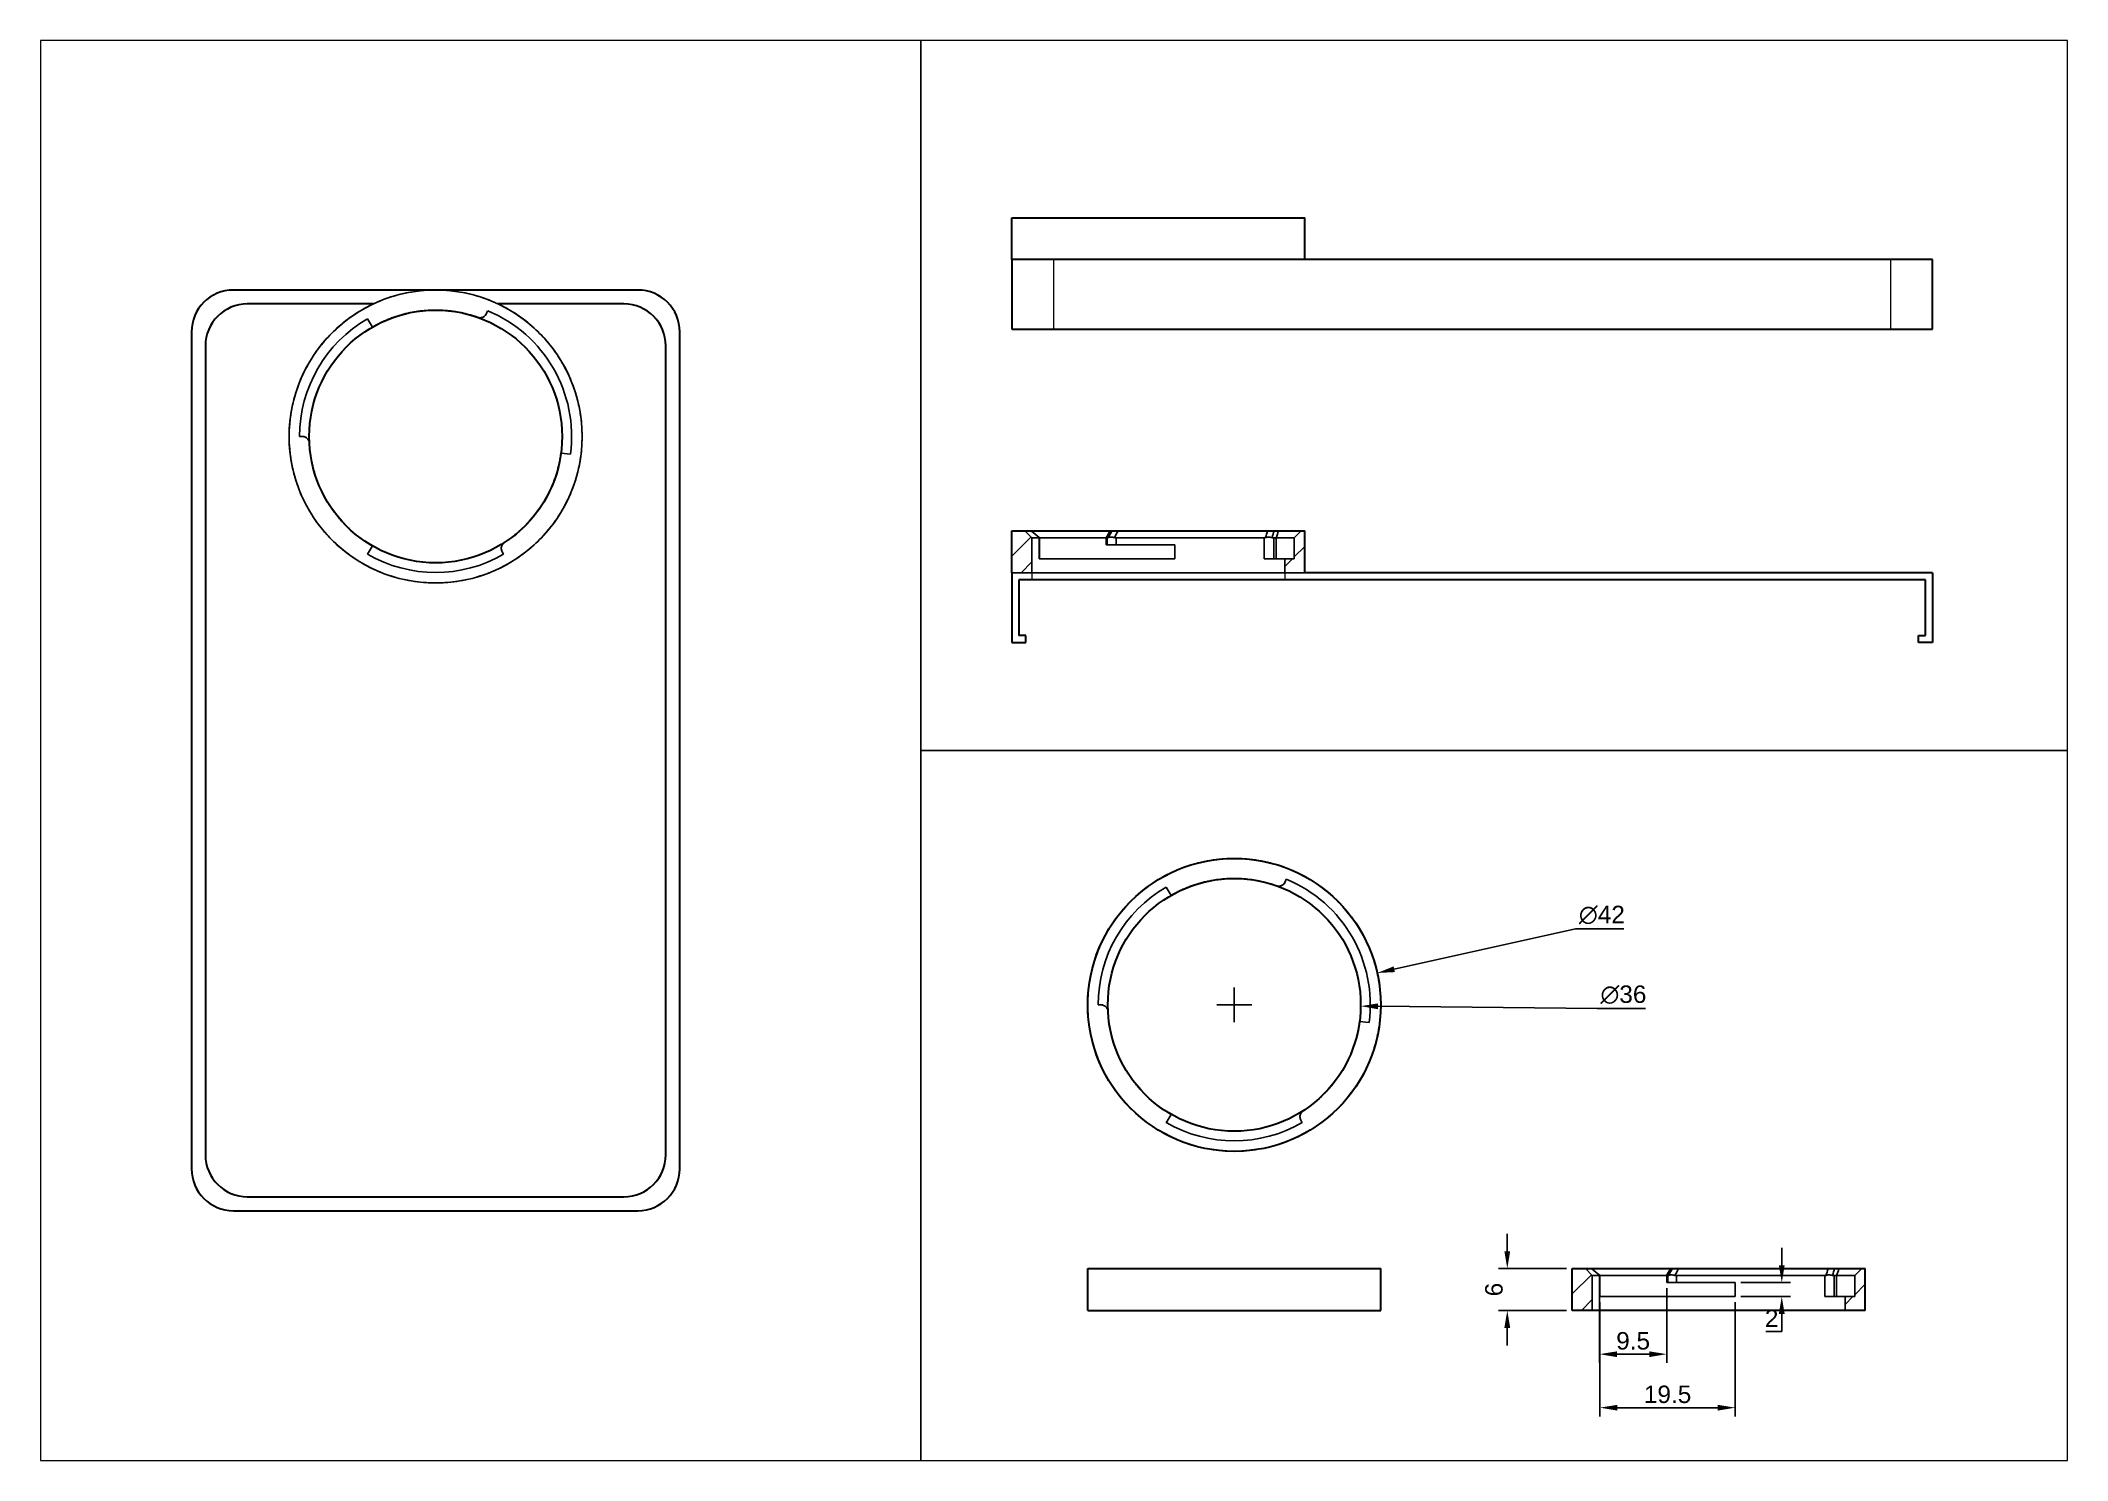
# Paper-space layout 'T&L Phone Attachment' of a CAD drawing. Header units: millimetres. Extents: x 0 to 291, y 0 to 204.
# The model-space entities are those that its viewports show. They can reach past a viewport. Long polylines and large blocks are cut down to what shows.
import ezdxf

# ---------------------------------------------------------------- set-up
doc = ezdxf.new("R2010")
doc.units = ezdxf.units.MM
doc.linetypes.add('CENTER2', pattern=[25, 16, -3, 3, -3])
doc.layers.add('02___PRT_ALL_AXES', color=7, linetype='Continuous')
doc.layers.add('axis lines', color=7, linetype='CENTER2', lineweight=0)
doc.layers.add('Outlines', color=7, linetype='Continuous', lineweight=30)
doc.styles.get("Standard").update_dxf_attribs({"font": 'arial.ttf'})
doc.dimstyles.new('ISO-25', dxfattribs={"dimscale": 0, "dimtxt": 2.5, "dimasz": 2.5, "dimexe": 1.254, "dimexo": 0.8, "dimtad": 1, "dimtoh": 1, "dimdec": 1, "dimrnd": 0.5, "dimdsep": 46, "dimtxsty": 'Standard', "dimcen": 2.5, "dimadec": 0, "dimazin": 0, "dimtfac": 1, "dimtdec": 1, "dimtofl": 0, "dimtmove": 0, "dimatfit": 3, "dimfxl": 1, "dimarcsym": 0})

# ---------------------------------------------------------------- blocks, each defined once
blk = doc.blocks.new('*D296')
at = {"color": 0, "lineweight": -2, "transparency": 16777216}
for p, q in [((2315.59, 1585.79), (2315.59, 1569.4)), ((2334.98, 1585.79), (2334.98, 1569.4)), ((2318.09, 1570.66), (2332.48, 1570.66))]:
    blk.add_line(p, q, dxfattribs=at)
at = {"color": 0, "transparency": 16777216}
for points in [[(2318.09, 1571.07), (2318.09, 1570.24), (2315.59, 1570.66)], [(2332.48, 1571.07), (2332.48, 1570.24), (2334.98, 1570.66)]]:
    blk.add_solid(points, dxfattribs=at)
at = {"layer": 'Defpoints', "color": 0, "transparency": 16777216}
for p in [(2315.59, 1586.59), (2334.98, 1586.59), (2334.98, 1570.66)]:
    blk.add_point(p, dxfattribs=at)
at = {"color": 0, "transparency": 16777216, "insert": (2325.28, 1572.56), "char_height": 2.5, "attachment_point": 5}
blk.add_mtext('19.5', dxfattribs=at)
blk = doc.blocks.new('*D297')
at = {"color": 0, "lineweight": -2, "transparency": 16777216}
for p, q in [((2302.3, 1593.09), (2302.3, 1595.59)), ((2310.81, 1590.59), (2301.04, 1590.59)), ((2310.81, 1584.59), (2301.04, 1584.59)), ((2302.3, 1582.09), (2302.3, 1579.59))]:
    blk.add_line(p, q, dxfattribs=at)
at = {"color": 0, "transparency": 16777216}
for points in [[(2301.88, 1593.09), (2302.72, 1593.09), (2302.3, 1590.59)], [(2301.88, 1582.09), (2302.72, 1582.09), (2302.3, 1584.59)]]:
    blk.add_solid(points, dxfattribs=at)
at = {"layer": 'Defpoints', "color": 0, "transparency": 16777216}
for p in [(2311.61, 1590.59), (2302.3, 1584.59), (2311.61, 1584.59)]:
    blk.add_point(p, dxfattribs=at)
at = {"color": 0, "transparency": 16777216, "insert": (2300.4, 1587.59), "char_height": 2.5, "attachment_point": 5, "rotation": 90}
blk.add_mtext('6', dxfattribs=at)
blk = doc.blocks.new('*D299')
at = {"color": 0, "lineweight": -2, "transparency": 16777216}
for p, q in [((2263.16, 1625.91), (2263.16, 1630.91)), ((2260.66, 1628.41), (2265.66, 1628.41)), ((2315.17, 1627.89), (2283.79, 1628.2)), ((2322.1, 1627.89), (2315.17, 1627.89))]:
    blk.add_line(p, q, dxfattribs=at)
at = {"color": 0, "transparency": 16777216}
blk.add_solid([(2283.79, 1628.62), (2283.78, 1627.78), (2281.29, 1628.23)], dxfattribs=at)
at = {"layer": 'Defpoints', "color": 0, "transparency": 16777216}
for p in [(2245.04, 1628.59), (2281.29, 1628.23)]:
    blk.add_point(p, dxfattribs=at)
at = {"color": 0, "transparency": 16777216, "insert": (2318.95, 1629.86), "char_height": 2.5, "attachment_point": 5}
blk.add_mtext('∅36', dxfattribs=at)
blk = doc.blocks.new('*D300')
at = {"color": 0, "lineweight": -2, "transparency": 16777216}
for p, q in [((2312.1, 1639.32), (2286.1, 1633.52)), ((2319, 1639.32), (2312.1, 1639.32)), ((2263.16, 1625.91), (2263.16, 1630.91)), ((2260.66, 1628.41), (2265.66, 1628.41))]:
    blk.add_line(p, q, dxfattribs=at)
at = {"color": 0, "transparency": 16777216}
blk.add_solid([(2286.01, 1633.93), (2286.19, 1633.11), (2283.66, 1632.98)], dxfattribs=at)
at = {"layer": 'Defpoints', "color": 0, "transparency": 16777216}
for p in [(2283.66, 1632.98), (2242.67, 1623.84)]:
    blk.add_point(p, dxfattribs=at)
at = {"color": 0, "transparency": 16777216, "insert": (2315.86, 1641.29), "char_height": 2.5, "attachment_point": 5}
blk.add_mtext('∅42', dxfattribs=at)
blk = doc.blocks.new('*D301')
at = {"color": 0, "lineweight": -2, "transparency": 16777216}
for p, q in [((2341.65, 1591.09), (2341.65, 1593.59)), ((2335.78, 1588.59), (2342.9, 1588.59)), ((2335.78, 1586.59), (2342.9, 1586.59)), ((2341.65, 1584.09), (2341.65, 1581.59)), ((2341.65, 1581.59), (2339.37, 1581.59))]:
    blk.add_line(p, q, dxfattribs=at)
at = {"color": 0, "transparency": 16777216}
for points in [[(2341.23, 1591.09), (2342.07, 1591.09), (2341.65, 1588.59)], [(2341.23, 1584.09), (2342.07, 1584.09), (2341.65, 1586.59)]]:
    blk.add_solid(points, dxfattribs=at)
at = {"layer": 'Defpoints', "color": 0, "transparency": 16777216}
for p in [(2334.98, 1588.59), (2334.98, 1586.59), (2341.65, 1586.59)]:
    blk.add_point(p, dxfattribs=at)
at = {"color": 0, "transparency": 16777216, "insert": (2340.2, 1583.47), "char_height": 2.5, "attachment_point": 5}
blk.add_mtext('2', dxfattribs=at)
blk = doc.blocks.new('*D302')
at = {"color": 0, "lineweight": -2, "transparency": 16777216}
for p, q in [((2315.53, 1588.79), (2315.53, 1577.07)), ((2325.15, 1587.79), (2325.15, 1577.07)), ((2322.65, 1578.33), (2318.03, 1578.33))]:
    blk.add_line(p, q, dxfattribs=at)
at = {"color": 0, "transparency": 16777216}
for points in [[(2318.03, 1578.74), (2318.03, 1577.91), (2315.53, 1578.33)], [(2322.65, 1578.74), (2322.65, 1577.91), (2325.15, 1578.33)]]:
    blk.add_solid(points, dxfattribs=at)
at = {"layer": 'Defpoints', "color": 0, "transparency": 16777216}
for p in [(2315.53, 1589.59), (2325.15, 1588.59), (2315.53, 1578.33)]:
    blk.add_point(p, dxfattribs=at)
at = {"color": 0, "transparency": 16777216, "insert": (2320.34, 1580.23), "char_height": 2.5, "attachment_point": 5}
blk.add_mtext('9.5', dxfattribs=at)

msp = doc.modelspace()

# ---------------------------------------------------------------- hatches: boundary and pattern name
at = {"linetype": 'Continuous'}
h = msp.add_hatch(dxfattribs=at)
h.set_pattern_fill('C', color=2, scale=2.610856, angle=45, style=0, pattern_type=0)
h.set_pattern_definition([(45, (2201.8391, 1373.8041), (-1.846154, 1.846154), [])])
edge = h.paths.add_edge_path()
edge.add_line((2353.61, 1584.59), (2350.74, 1584.59))
edge.add_line((2350.74, 1584.59), (2350.74, 1586.59))
edge.add_line((2352.11, 1586.59), (2350.74, 1586.59))
edge.add_line((2352.11, 1586.59), (2352.11, 1589.59))
edge.add_line((2352.11, 1589.59), (2353.11, 1590.59))
edge.add_line((2353.61, 1590.59), (2353.11, 1590.59))
edge.add_line((2353.61, 1584.59), (2353.61, 1590.59))
edge = h.paths.add_edge_path()
edge.add_line((2314.49, 1584.59), (2311.61, 1584.59))
edge.add_line((2311.61, 1584.59), (2311.61, 1590.59))
edge.add_line((2313.49, 1590.59), (2311.61, 1590.59))
edge.add_line((2314.49, 1589.59), (2313.49, 1590.59))
edge.add_line((2314.49, 1584.59), (2314.49, 1589.59))
h = msp.add_hatch(dxfattribs=at)
h.set_pattern_fill('C', color=2, scale=2.610856, angle=45, style=0, pattern_type=0)
h.set_pattern_definition([(45, (3048.5572, 1334.614), (-1.846154, 1.846154), [])])
edge = h.paths.add_edge_path()
edge.add_line((3200.33, 1545.4), (3197.46, 1545.4))
edge.add_line((3197.46, 1545.4), (3197.46, 1547.4))
edge.add_line((3198.83, 1547.4), (3197.46, 1547.4))
edge.add_line((3198.83, 1547.4), (3198.83, 1550.4))
edge.add_line((3198.83, 1550.4), (3199.83, 1551.4))
edge.add_line((3200.33, 1551.4), (3199.83, 1551.4))
edge.add_line((3200.33, 1545.4), (3200.33, 1551.4))
edge = h.paths.add_edge_path()
edge.add_line((3161.21, 1545.4), (3158.33, 1545.4))
edge.add_line((3158.33, 1545.4), (3158.33, 1551.4))
edge.add_line((3160.21, 1551.4), (3158.33, 1551.4))
edge.add_line((3161.21, 1550.4), (3160.21, 1551.4))
edge.add_line((3161.21, 1545.4), (3161.21, 1550.4))

# ---------------------------------------------------------------- linework, layer by layer
at = {"color": 7, "linetype": 'Continuous'}
for p, q in [((2254.1, 1644.11), (2253.41, 1645.3)), ((2254.1, 1644.11), (2253.41, 1645.3)), ((2270.62, 1646.42), (2270.47, 1646.05)), ((2270.62, 1646.42), (2270.47, 1646.05)), ((2243.66, 1628.41), (2244.06, 1628.41)), ((2243.66, 1628.41), (2244.06, 1628.41)), ((2281.13, 1626.04), (2282.5, 1625.86)), ((2281.13, 1626.04), (2282.5, 1625.86)), ((2254.1, 1612.71), (2253.41, 1611.52)), ((2254.1, 1612.71), (2253.41, 1611.52)), ((2272.91, 1611.52), (2272.71, 1611.87)), ((2272.91, 1611.52), (2272.71, 1611.87)), ((2311.61, 1584.59), (2311.61, 1590.59)), ((2313.49, 1590.59), (2311.61, 1590.59)), ((2314.49, 1589.59), (2313.49, 1590.59)), ((2314.49, 1589.59), (2313.49, 1590.59)), ((2314.4, 1590.57), (2314.38, 1590.59)), ((2314.49, 1584.59), (2314.49, 1589.59)), ((2314.49, 1584.59), (2314.49, 1589.59)), ((2314.49, 1589.59), (2315.53, 1589.59)), ((2315.53, 1586.59), (2315.53, 1589.59)), ((2315.57, 1589.63), (2315.55, 1589.65)), ((2315.58, 1589.63), (2315.57, 1589.63)), ((2315.59, 1586.59), (2315.59, 1589.63)), ((2315.59, 1589.59), (2325.3, 1589.59)), ((2325.15, 1589.59), (2325.15, 1588.59)), ((2325.3, 1589.59), (2325.3, 1588.59)), ((2326.56, 1589.59), (2326.56, 1588.59)), ((2347.81, 1589.59), (2326.56, 1589.59)), ((2347.81, 1586.59), (2347.81, 1589.59)), ((2349.15, 1589.59), (2352.11, 1589.59)), ((2349.15, 1586.59), (2349.15, 1589.59)), ((2349.5, 1589.59), (2349.5, 1586.59)), ((2352.11, 1589.59), (2353.11, 1590.59)), ((2352.11, 1589.59), (2353.11, 1590.59)), ((2352.11, 1586.59), (2352.11, 1589.59)), ((2352.11, 1586.59), (2352.11, 1589.59)), ((2353.61, 1590.59), (2353.11, 1590.59)), ((2353.61, 1584.59), (2353.61, 1590.59)), ((2334.98, 1586.59), (2315.53, 1586.59)), ((2334.98, 1588.59), (2325.15, 1588.59)), ((2334.98, 1586.59), (2334.98, 1588.59)), ((2347.81, 1586.59), (2352.11, 1586.59)), ((2350.74, 1584.59), (2350.74, 1586.59)), ((2352.11, 1586.59), (2350.74, 1586.59)), ((2350.74, 1584.59), (2350.74, 1586.59)), ((2314.49, 1584.59), (2311.61, 1584.59)), ((2353.61, 1584.59), (2350.74, 1584.59)), ((3058.22, 1554.76), (3057.53, 1555.95)), ((3058.22, 1554.76), (3057.53, 1555.95)), ((3074.74, 1557.08), (3074.59, 1556.71)), ((3074.74, 1557.08), (3074.59, 1556.71)), ((3158.33, 1545.4), (3158.33, 1551.4)), ((3160.21, 1551.4), (3158.33, 1551.4)), ((3161.21, 1550.4), (3160.21, 1551.4)), ((3161.21, 1550.4), (3160.21, 1551.4)), ((3161.12, 1551.38), (3161.1, 1551.4)), ((3161.21, 1545.4), (3161.21, 1550.4)), ((3161.21, 1545.4), (3161.21, 1550.4)), ((3161.21, 1550.4), (3162.25, 1550.4)), ((3162.25, 1547.4), (3162.25, 1550.4)), ((3162.29, 1550.44), (3162.27, 1550.46)), ((3162.3, 1550.44), (3162.29, 1550.44)), ((3162.3, 1547.4), (3162.3, 1550.44)), ((3162.3, 1550.4), (3172.02, 1550.4)), ((3171.87, 1550.4), (3171.87, 1549.4)), ((3181.7, 1549.4), (3171.87, 1549.4)), ((3172.02, 1550.4), (3172.02, 1549.4)), ((3173.28, 1550.4), (3173.28, 1549.4)), ((3194.53, 1550.4), (3173.28, 1550.4)), ((3181.7, 1547.4), (3181.7, 1549.4)), ((3194.53, 1547.4), (3194.53, 1550.4)), ((3195.87, 1550.4), (3198.83, 1550.4)), ((3195.87, 1547.4), (3195.87, 1550.4)), ((3196.22, 1550.4), (3196.22, 1547.4)), ((3198.83, 1550.4), (3199.83, 1551.4)), ((3198.83, 1550.4), (3199.83, 1551.4)), ((3198.83, 1547.4), (3198.83, 1550.4)), ((3198.83, 1547.4), (3198.83, 1550.4)), ((3200.33, 1551.4), (3199.83, 1551.4)), ((3200.33, 1545.4), (3200.33, 1551.4)), ((3181.7, 1547.4), (3162.25, 1547.4)), ((3194.53, 1547.4), (3198.83, 1547.4)), ((3197.46, 1545.4), (3197.46, 1547.4)), ((3198.83, 1547.4), (3197.46, 1547.4)), ((3197.46, 1545.4), (3197.46, 1547.4)), ((3161.21, 1545.4), (3158.33, 1545.4)), ((3047.78, 1539.07), (3048.18, 1539.07)), ((3047.78, 1539.07), (3048.18, 1539.07)), ((3085.25, 1536.7), (3086.61, 1536.52)), ((3085.25, 1536.7), (3086.61, 1536.52)), ((3058.22, 1523.37), (3057.53, 1522.18)), ((3058.22, 1523.37), (3057.53, 1522.18)), ((3077.03, 1522.18), (3076.83, 1522.53)), ((3077.03, 1522.18), (3076.83, 1522.53))]:
    msp.add_line(p, q, dxfattribs=at)
msp.add_line((3161.21, 1545.4), (3200.33, 1545.4))
msp.add_circle((3067.28, 1539.07), 21, dxfattribs=at)
for centre, radius, start, end in [((2263.16, 1628.41), 19.5, 120, 180), ((2263.16, 1628.41), 19.5, 120, 180), ((2263.16, 1628.41), 19.5, 352.5, 67.5), ((2263.16, 1628.41), 19.5, 352.5, 67.5), ((2263.16, 1628.41), 19.5, 240, 300), ((2263.16, 1628.41), 19.5, 240, 300), ((2378.77, 1669.14), 101.57, 230.6762, 231.5075), ((2395.93, 1551.28), 80.49, 150.7593, 151.572), ((2400.14, 1548.09), 85.48, 150.1798, 150.9252), ((2389.26, 1556.76), 70.99, 151.5403, 152.4265), ((2320.43, 1599.31), 29.2, 340.6236, 342.6282), ((2321.56, 1598.73), 28.83, 341.6042, 343.6207), ((2322.78, 1599.37), 28.45, 339.9061, 342.0362), ((3067.28, 1539.07), 19.5, 120, 180), ((3067.28, 1539.07), 19.5, 120, 180), ((3067.28, 1539.07), 19.5, 352.5, 67.5), ((3067.28, 1539.07), 19.5, 352.5, 67.5), ((3225.48, 1629.95), 101.57, 230.6762, 231.5075), ((3242.65, 1512.09), 80.49, 150.7593, 151.572), ((3246.85, 1508.9), 85.48, 150.1798, 150.9252), ((3235.98, 1517.57), 70.99, 151.5403, 152.4265), ((3167.15, 1560.12), 29.2, 340.6236, 342.6282), ((3168.28, 1559.54), 28.83, 341.6042, 343.6207), ((3169.5, 1560.18), 28.45, 339.9061, 342.0362), ((3067.28, 1539.07), 19.5, 240, 300), ((3067.28, 1539.07), 19.5, 240, 300)]:
    msp.add_arc(centre, radius, start, end, dxfattribs=at)
for points, weights in [([(2284.16, 1628.41), (2284.16, 1670.41), (2242.16, 1670.41), (2242.16, 1628.41)], [1, 0.3333333333, 0.3333333333, 1]), ([(2269.21, 1645.49), (2264.13, 1647.29), (2258.77, 1646.8), (2254.1, 1644.11)], [1, 0.9387553556, 0.9387553556, 1]), ([(2242.16, 1628.41), (2242.16, 1586.41), (2284.16, 1586.41), (2284.16, 1628.41)], [1, 0.3333333333, 0.3333333333, 1]), ([(2245.06, 1627.46), (2245.39, 1621.2), (2248.67, 1615.85), (2254.1, 1612.71)], [1, 0.9192037036, 0.9192037036, 1]), ([(2273.03, 1613.21), (2277.55, 1616.14), (2280.43, 1620.7), (2281.13, 1626.04)], [1, 0.9387553556, 0.9387553556, 1]), ([(3088.28, 1539.07), (3088.28, 1581.07), (3046.28, 1581.07), (3046.28, 1539.07)], [1, 0.3333333333, 0.3333333333, 1]), ([(3073.33, 1556.15), (3068.25, 1557.95), (3062.88, 1557.46), (3058.22, 1554.76)], [1, 0.9387553556, 0.9387553556, 1]), ([(3046.28, 1539.07), (3046.28, 1497.07), (3088.28, 1497.07), (3088.28, 1539.07)], [1, 0.3333333333, 0.3333333333, 1]), ([(3049.18, 1538.12), (3049.51, 1531.85), (3052.78, 1526.51), (3058.22, 1523.37)], [1, 0.9192037036, 0.9192037036, 1]), ([(3077.15, 1523.87), (3081.67, 1526.8), (3084.55, 1531.36), (3085.25, 1536.7)], [1, 0.9387553556, 0.9387553556, 1])]:
    msp.add_rational_spline(points, weights, degree=3, dxfattribs=at)
for points in [[(2269.21, 1645.49), (2269.29, 1645.47), (2269.46, 1645.43), (2269.71, 1645.44), (2269.96, 1645.51), (2270.18, 1645.64), (2270.35, 1645.83), (2270.44, 1645.97), (2270.47, 1646.05)], [(2245.06, 1627.46), (2245.06, 1627.55), (2245.03, 1627.71), (2244.92, 1627.94), (2244.76, 1628.14), (2244.55, 1628.29), (2244.32, 1628.39), (2244.15, 1628.41), (2244.06, 1628.41)], [(2273.03, 1613.21), (2272.96, 1613.16), (2272.83, 1613.05), (2272.68, 1612.84), (2272.59, 1612.6), (2272.57, 1612.35), (2272.6, 1612.1), (2272.67, 1611.94), (2272.71, 1611.87)], [(3073.33, 1556.15), (3073.41, 1556.12), (3073.58, 1556.09), (3073.83, 1556.1), (3074.08, 1556.17), (3074.29, 1556.3), (3074.47, 1556.49), (3074.55, 1556.63), (3074.59, 1556.71)], [(3049.18, 1538.12), (3049.17, 1538.21), (3049.14, 1538.37), (3049.04, 1538.6), (3048.88, 1538.8), (3048.67, 1538.95), (3048.43, 1539.05), (3048.27, 1539.07), (3048.18, 1539.07)], [(3077.15, 1523.87), (3077.08, 1523.82), (3076.95, 1523.71), (3076.8, 1523.5), (3076.71, 1523.26), (3076.68, 1523.01), (3076.72, 1522.76), (3076.79, 1522.6), (3076.83, 1522.53)]]:
    msp.add_open_spline(points, degree=3, dxfattribs=at)
for points, knots in [([(2269.21, 1645.49), (2269.33, 1645.45), (2269.59, 1645.41), (2269.96, 1645.5), (2270.28, 1645.72), (2270.42, 1645.94), (2270.47, 1646.05)], [0, 0, 0, 0, 0.250007, 0.5, 0.749993, 1, 1, 1, 1]), ([(2245.06, 1627.46), (2245.05, 1627.59), (2244.99, 1627.84), (2244.77, 1628.15), (2244.44, 1628.36), (2244.19, 1628.41), (2244.06, 1628.41)], [0, 0, 0, 0, 0.250007, 0.5, 0.749993, 1, 1, 1, 1]), ([(2273.03, 1613.21), (2272.93, 1613.14), (2272.74, 1612.96), (2272.58, 1612.61), (2272.56, 1612.22), (2272.65, 1611.98), (2272.71, 1611.87)], [0, 0, 0, 0, 0.250007, 0.5, 0.749993, 1, 1, 1, 1]), ([(2315.53, 1589.59), (2315.54, 1589.59), (2315.56, 1589.6), (2315.58, 1589.62), (2315.58, 1589.63)], [0, 0, 0, 0, 0.537544, 1, 1, 1, 1]), ([(2325.3, 1589.59), (2325.32, 1589.59), (2325.37, 1589.6), (2325.41, 1589.62), (2325.43, 1589.63)], [0, 0, 0, 0, 0.437396, 1, 1, 1, 1]), ([(2325.43, 1589.63), (2325.49, 1589.65), (2325.62, 1589.68), (2325.92, 1589.7), (2326.16, 1589.67), (2326.33, 1589.63)], [0, 0, 0, 0, 0.201632, 0.444861, 1, 1, 1, 1]), ([(2326.33, 1589.63), (2326.35, 1589.62), (2326.42, 1589.6), (2326.5, 1589.59), (2326.56, 1589.59)], [0, 0, 0, 0, 0.254854, 1, 1, 1, 1]), ([(2347.81, 1589.59), (2347.83, 1589.59), (2347.88, 1589.6), (2347.93, 1589.61), (2347.97, 1589.63)], [0, 0, 0, 0, 0.220188, 1, 1, 1, 1]), ([(2347.97, 1589.63), (2348.04, 1589.65), (2348.18, 1589.68), (2348.5, 1589.7), (2348.76, 1589.67), (2348.92, 1589.63)], [0, 0, 0, 0, 0.219262, 0.46927, 1, 1, 1, 1]), ([(2348.92, 1589.63), (2348.94, 1589.62), (2349.02, 1589.6), (2349.1, 1589.59), (2349.15, 1589.59)], [0, 0, 0, 0, 0.259916, 1, 1, 1, 1]), ([(3073.33, 1556.15), (3073.45, 1556.11), (3073.7, 1556.07), (3074.08, 1556.16), (3074.4, 1556.38), (3074.54, 1556.6), (3074.59, 1556.71)], [0, 0, 0, 0, 0.250007, 0.5, 0.749993, 1, 1, 1, 1]), ([(3162.25, 1550.4), (3162.26, 1550.4), (3162.28, 1550.41), (3162.3, 1550.43), (3162.3, 1550.44)], [0, 0, 0, 0, 0.537544, 1, 1, 1, 1]), ([(3172.02, 1550.4), (3172.04, 1550.4), (3172.08, 1550.41), (3172.12, 1550.43), (3172.15, 1550.44)], [0, 0, 0, 0, 0.437396, 1, 1, 1, 1]), ([(3172.15, 1550.44), (3172.2, 1550.46), (3172.34, 1550.49), (3172.64, 1550.51), (3172.88, 1550.48), (3173.04, 1550.44)], [0, 0, 0, 0, 0.201632, 0.444861, 1, 1, 1, 1]), ([(3173.04, 1550.44), (3173.06, 1550.43), (3173.14, 1550.41), (3173.22, 1550.4), (3173.28, 1550.4)], [0, 0, 0, 0, 0.254854, 1, 1, 1, 1]), ([(3194.53, 1550.4), (3194.54, 1550.4), (3194.6, 1550.41), (3194.65, 1550.42), (3194.69, 1550.44)], [0, 0, 0, 0, 0.220188, 1, 1, 1, 1]), ([(3194.69, 1550.44), (3194.75, 1550.46), (3194.9, 1550.49), (3195.22, 1550.51), (3195.47, 1550.48), (3195.64, 1550.44)], [0, 0, 0, 0, 0.219262, 0.46927, 1, 1, 1, 1]), ([(3195.64, 1550.44), (3195.66, 1550.43), (3195.74, 1550.41), (3195.81, 1550.4), (3195.87, 1550.4)], [0, 0, 0, 0, 0.259916, 1, 1, 1, 1]), ([(3049.18, 1538.12), (3049.17, 1538.24), (3049.11, 1538.5), (3048.89, 1538.81), (3048.56, 1539.02), (3048.31, 1539.07), (3048.18, 1539.07)], [0, 0, 0, 0, 0.250007, 0.5, 0.749993, 1, 1, 1, 1]), ([(3077.15, 1523.87), (3077.04, 1523.8), (3076.86, 1523.62), (3076.7, 1523.27), (3076.68, 1522.88), (3076.77, 1522.64), (3076.83, 1522.53)], [0, 0, 0, 0, 0.250007, 0.5, 0.749993, 1, 1, 1, 1])]:
    msp.add_open_spline(points, degree=3, knots=knots, dxfattribs=at)
at = {"layer": '02___PRT_ALL_AXES', "color": 7, "linetype": 'Continuous'}
msp.add_line((3158.33, 1590.3), (3200.33, 1590.3), dxfattribs=at)
at = {"layer": 'axis lines'}
for p, q in [((3164.33, 1590.3), (3164.33, 1580.3)), ((3284.33, 1580.3), (3284.33, 1590.3)), ((3161.21, 1545.4), (3161.21, 1544.4)), ((3197.46, 1545.4), (3197.46, 1544.4)), ((3290.33, 1535.4), (3290.33, 1545.4))]:
    msp.add_line(p, q, dxfattribs=at)
at = {"layer": 'Outlines', "color": 7, "linetype": 'Continuous'}
for p, q in [((3158.33, 1590.3), (3158.33, 1596.3)), ((3158.33, 1596.3), (3200.33, 1596.3)), ((3200.33, 1590.3), (3200.33, 1596.3)), ((2242.16, 1584.59), (2242.16, 1590.59)), ((2242.16, 1590.59), (2284.16, 1590.59)), ((2284.16, 1584.59), (2284.16, 1590.59)), ((2311.61, 1584.59), (2311.61, 1590.59)), ((2311.61, 1590.59), (2353.61, 1590.59)), ((2353.61, 1584.59), (2353.61, 1590.59)), ((2242.16, 1584.59), (2284.16, 1584.59)), ((2353.61, 1584.59), (2311.61, 1584.59)), ((3158.33, 1545.4), (3158.33, 1551.4)), ((3158.33, 1551.4), (3200.33, 1551.4)), ((3200.33, 1545.4), (3200.33, 1551.4))]:
    msp.add_line(p, q, dxfattribs=at)
at = {"layer": 'Outlines'}
for p, q in [((3290.33, 1590.3), (3158.33, 1590.3)), ((3158.33, 1590.3), (3158.33, 1580.3)), ((3290.33, 1580.3), (3290.33, 1590.3)), ((3158.33, 1580.3), (3290.33, 1580.3)), ((3096.28, 1560.07), (3038.28, 1560.07)), ((3058.34, 1558.07), (3040.28, 1558.07)), ((3094.28, 1558.07), (3076.22, 1558.07)), ((3032.28, 1554.07), (3032.28, 1434.07)), ((3034.28, 1552.07), (3034.28, 1436.07)), ((3100.28, 1436.07), (3100.28, 1552.07)), ((3102.28, 1434.07), (3102.28, 1554.07)), ((3158.33, 1545.4), (3158.33, 1535.4)), ((3289.33, 1544.4), (3159.33, 1544.4)), ((3159.33, 1544.4), (3159.33, 1536.4)), ((3290.33, 1545.4), (3200.33, 1545.4)), ((3289.33, 1536.4), (3289.33, 1544.4)), ((3290.33, 1545.4), (3290.33, 1535.4)), ((3158.33, 1535.4), (3160.33, 1535.4)), ((3160.33, 1536.4), (3159.33, 1536.4)), ((3160.33, 1535.4), (3160.33, 1536.4)), ((3288.33, 1535.4), (3288.33, 1536.4)), ((3288.33, 1536.4), (3289.33, 1536.4)), ((3290.33, 1535.4), (3288.33, 1535.4)), ((3040.28, 1430.07), (3094.28, 1430.07)), ((3038.28, 1428.07), (3096.28, 1428.07))]:
    msp.add_line(p, q, dxfattribs=at)
at = {"layer": 'Outlines', "color": 7, "linetype": 'Continuous'}
for centre, radius in [((2263.16, 1628.41), 21), ((2263.16, 1628.41), 18.12), ((3067.28, 1539.07), 18.12)]:
    msp.add_circle(centre, radius, dxfattribs=at)
at = {"layer": 'Outlines'}
for centre, start, end in [((3038.28, 1554.07), 90, 180), ((3040.28, 1552.07), 90, 180), ((3094.28, 1552.07), 0, 90), ((3096.28, 1554.07), 0, 90), ((3040.28, 1436.07), 180, 270), ((3094.28, 1436.07), 270, 0), ((3038.28, 1434.07), 180, 270), ((3096.28, 1434.07), 270, 0)]:
    msp.add_arc(centre, 6, start, end, dxfattribs=at)

# ---------------------------------------------------------------- dimensions: what is measured, and where the dimension line sits
for p1, p2, picture, middle in [((2242.67, 1623.84), (2283.66, 1632.98), '*D300', (2312.1, 1639.32)), ((2245.04, 1628.59), (2281.29, 1628.23), '*D299', (2315.17, 1627.89))]:
    dim = msp.add_diameter_dim_2p(p1=p1, p2=p2, dimstyle='ISO-25', override={"dimscale": 1})
    dim.commit()
    dim.dimension.update_dxf_attribs({"geometry": picture, "text_midpoint": middle, "dimtype": 163})
for base, p1, p2, picture, middle in [((2302.3, 1584.59), (2311.61, 1590.59), (2311.61, 1584.59), '*D297', (2300.4, 1587.59)), ((2341.65, 1586.59), (2334.98, 1588.59), (2334.98, 1586.59), '*D301', (2340.2, 1583.47))]:
    dim = msp.add_linear_dim(base=base, p1=p1, p2=p2, angle=90, dimstyle='ISO-25', override={"dimscale": 1})
    dim.commit()
    dim.dimension.update_dxf_attribs({"geometry": picture, "text_midpoint": middle})
for base, p1, p2, picture, middle in [((2315.53, 1578.33), (2325.15, 1588.59), (2315.53, 1589.59), '*D302', (2320.34, 1580.23)), ((2334.98, 1570.66), (2315.59, 1586.59), (2334.98, 1586.59), '*D296', (2325.28, 1572.56))]:
    dim = msp.add_linear_dim(base=base, p1=p1, p2=p2, dimstyle='ISO-25', override={"dimscale": 1})
    dim.commit()
    dim.dimension.update_dxf_attribs({"geometry": picture, "text_midpoint": middle})

psp = doc.layouts.new('T&L Phone Attachment')

# ---------------------------------------------------------------- viewports
at = {"layer": '0'}
psp.add_viewport(center=(63.16, 101.77), size=(126.18, 203.575), view_center_point=(3073.73, 1494.05), view_height=203.575, dxfattribs=at)
for center, view_center_point, view_height, status in [((208.45, 152.66), (3227.47, 1570.8), 101.7876, 4), ((208.45, 50.87), (2300.41, 1613.98), 101.7877, 3)]:
    psp.add_viewport(center=center, size=(164.39, 101.7876), view_center_point=view_center_point, view_height=view_height, status=status, dxfattribs=at)

doc.saveas('drawing.dxf')
